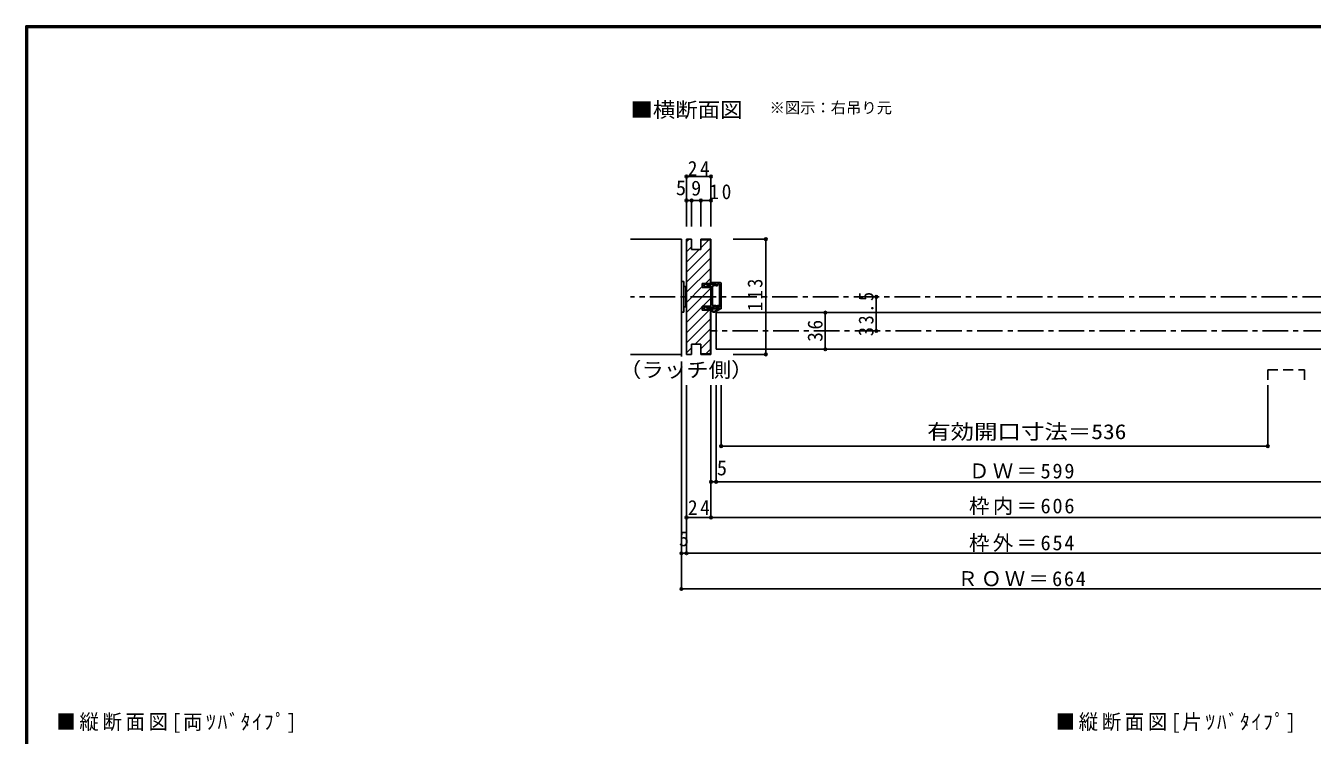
# Model space of a CAD drawing. Units: millimetres at full size, sheet at 1:5; details may follow other scales. Extents: x -973 to 977, y -718 to 696.
# Drawn here: x -973 to 288, y 0 to 696 of the extents above; entities that cross this region are included whole.
import ezdxf
from ezdxf.enums import TextEntityAlignment as Align

# ---------------------------------------------------------------- set-up
doc = ezdxf.new("R2010")
doc.units = ezdxf.units.MM
doc.header["$LTSCALE"] = 5
doc.header["$PDMODE"] = 32
doc.header["$PDSIZE"] = 2.5
doc.linetypes.add('CHAIN1', pattern=[8, 5, -1, 1, -1])
doc.linetypes.add('DASHED2', pattern=[3, 2, -1])
for name, color, linetype in [('0-0_補助線', 7, 'Continuous'), ('0-1_通り芯', 4, 'CHAIN1'), ('0-3_仕上げ', 7, 'Continuous'), ('0-4_枠', 3, 'Continuous'), ('0-6_扉', 6, 'Continuous'), ('0-7_金物', 7, 'Continuous'), ('0-8_戸当', 7, 'Continuous'), ('0-A_文字', 3, 'Continuous'), ('0-B_寸法', 7, 'Continuous'), ('0-C_ハッチ', 4, 'Continuous'), ('F-1_枠', 6, 'Continuous')]:
    doc.layers.add(name, color=color, linetype=linetype)
doc.styles.add('ＭＳ ゴシック', font='')
doc.styles.get('ＭＳ ゴシック').set_extended_font_data('MS Gothic')

msp = doc.modelspace()

# ---------------------------------------------------------------- linework, layer by layer
at = {"layer": '0-1_通り芯'}
for p, q in [((-330.347, 486.5), (-330.347, 178.5)), ((383.653, 430), (-380.347, 430)), ((304.653, 396.5), (-301.347, 396.5))]:
    msp.add_line(p, q, dxfattribs=at)
at = {"layer": '0-3_仕上げ'}
for p, q in [((-380.347, 486.5), (-330.347, 486.5)), ((-330.347, 486.5), (-330.347, 373.5)), ((-380.347, 373.5), (-330.347, 373.5))]:
    msp.add_line(p, q, dxfattribs=at)
at = {"layer": '0-4_枠'}
for p, q in [((-325.347, 486.5), (-320.347, 486.5)), ((-325.347, 486.5), (-325.347, 373.5)), ((-320.347, 486.5), (-320.347, 476.5)), ((-311.347, 476.5), (-311.347, 486.5)), ((-301.347, 486.5), (-311.347, 486.5)), ((-301.847, 486), (-311.347, 486)), ((-301.847, 486), (-301.847, 442.979)), ((-301.347, 486.5), (-301.347, 442.979)), ((-320.347, 476.5), (-311.347, 476.5)), ((-309.847, 442.979), (-301.347, 442.979)), ((-309.847, 439.279), (-309.847, 442.979)), ((-301.347, 439.279), (-309.847, 439.279)), ((-301.347, 420.679), (-301.347, 439.279)), ((-301.347, 420.679), (-309.847, 420.679)), ((-309.847, 416.979), (-309.847, 420.679)), ((-309.847, 416.979), (-301.347, 416.979)), ((-301.847, 416.979), (-301.847, 374)), ((-301.347, 416.979), (-301.347, 373.5)), ((-320.347, 383.5), (-320.347, 373.5)), ((-320.347, 383.5), (-311.347, 383.5)), ((-311.347, 383.5), (-311.347, 373.5)), ((-325.347, 373.5), (-320.347, 373.5)), ((-301.847, 374), (-311.347, 374)), ((-301.347, 373.5), (-311.347, 373.5))]:
    msp.add_line(p, q, dxfattribs=at)
at = {"layer": '0-6_扉'}
for p, q in [((-296.347, 414.5), (-296.347, 378.5)), ((302.653, 414.5), (-296.347, 414.5)), ((302.653, 378.5), (-296.347, 378.5))]:
    msp.add_line(p, q, dxfattribs=at)
at = {"layer": '0-6_扉', "linetype": 'DASHED2'}
for p, q in [((244.658, 358.408), (244.658, 343.5)), ((244.658, 358.408), (280.658, 358.408)), ((280.658, 358.408), (280.658, 343.5))]:
    msp.add_line(p, q, dxfattribs=at)
at = {"layer": '0-7_金物'}
for p, q in [((-330.347, 445), (-330.347, 415)), ((-330.347, 445), (-327.847, 445)), ((-327.847, 445), (-327.847, 415)), ((-327.847, 440), (-325.847, 440)), ((-325.847, 440), (-325.847, 420)), ((-325.847, 439), (-325.347, 439)), ((-327.847, 420), (-325.847, 420)), ((-325.847, 421), (-325.347, 421)), ((-330.347, 415), (-327.847, 415))]:
    msp.add_line(p, q, dxfattribs=at)
at = {"layer": '0-8_戸当'}
for p, q in [((-308.847, 441.079), (-305.847, 442.979)), ((-305.847, 441.829), (-305.847, 442.979)), ((-301.347, 441.829), (-305.847, 441.829)), ((-301.347, 442.079), (-298.847, 442.079)), ((-301.347, 441.829), (-301.347, 442.079)), ((-301.245, 443.604), (-299.345, 442.154)), ((-292.347, 444.129), (-301.047, 444.129)), ((-298.847, 442.379), (-298.847, 442.629)), ((-296.147, 442.629), (-298.847, 442.629)), ((-298.847, 442.329), (-298.847, 442.079)), ((-298.46, 442.616), (-296.742, 442.143)), ((-296.147, 440.629), (-296.147, 442.629)), ((-294.947, 442.629), (-294.947, 440.629)), ((-292.847, 442.629), (-294.947, 442.629)), ((-292.847, 419.629), (-292.847, 442.629)), ((-291.347, 443.129), (-291.347, 418.629)), ((-305.847, 439.579), (-308.847, 441.079)), ((-305.847, 440.329), (-301.347, 440.329)), ((-305.847, 439.579), (-305.847, 440.329)), ((-301.347, 419.629), (-301.347, 440.329)), ((-299.847, 422.129), (-299.847, 440.379)), ((-299.347, 440.879), (-298.847, 440.879)), ((-298.013, 441.328), (-297.152, 441.015)), ((-294.947, 440.629), (-296.147, 440.629)), ((-305.847, 418.129), (-305.847, 416.979)), ((-300.647, 418.129), (-305.847, 418.129)), ((-300.647, 416.629), (-300.647, 418.129)), ((-299.947, 416.629), (-299.947, 419.129)), ((-299.347, 421.629), (-297.387, 421.629)), ((-298.847, 418.829), (-297.644, 420.081)), ((-298.847, 418.129), (-298.847, 418.829)), ((-291.847, 418.129), (-298.847, 418.129)), ((-298.356, 415.645), (-293.407, 418.129)), ((-298.042, 415.019), (-291.847, 418.129)), ((-296.847, 419.679), (-296.847, 419.629)), ((-292.847, 419.629), (-296.847, 419.629)), ((-296.378, 421.079), (-293.755, 421.897)), ((-295.83, 419.784), (-293.338, 420.561))]:
    msp.add_line(p, q, dxfattribs=at)
for points in [[(-305.847, 420.379), (-308.847, 418.879), (-305.847, 416.979)], [(-305.847, 420.379), (-305.847, 419.629), (-301.347, 419.629)], [(-300.647, 418.129), (-300.647, 419.129), (-299.847, 419.129), (-299.847, 420.229), (-297.51, 420.229)]]:
    msp.add_lwpolyline(points, dxfattribs=at)
for centre, radius, start, end in [((-301.047, 443.829), 0.3, 90, 228.65222), ((-299.147, 442.379), 0.3, 228.65222, 360), ((-298.547, 442.329), 0.3, 73.20997, 180), ((-296.947, 441.579), 0.6, 0, 73.20997), ((-292.347, 443.129), 1, 0, 90), ((-299.347, 440.379), 0.5, 90, 180), ((-298.847, 441.879), 1, 270, 326.52262), ((-296.947, 441.579), 0.6, 246.66235, 0), ((-298.847, 416.629), 1.8, 180, 296.57515), ((-298.847, 416.629), 1.1, 180, 296.57515), ((-299.347, 422.129), 0.5, 180, 270), ((-297.347, 419.679), 0.5, 0, 126.38479), ((-297.51, 419.429), 0.8, 48.59038, 90), ((-297.387, 420.429), 1.2, 32.78874, 90), ((-296.187, 420.929), 1.2, 228.59038, 287.32983), ((-293.547, 421.229), 0.7, 287.32983, 107.32983), ((-291.847, 418.629), 0.5, 270, 0)]:
    msp.add_arc(centre, radius, start, end, dxfattribs=at)
at = {"layer": '0-B_寸法', "color": 4}
for p, q in [((-325.347, 548.003), (-325.347, 498.961)), ((-325.347, 524.479), (-301.347, 524.479)), ((-320.347, 524.479), (-320.347, 498.961)), ((-311.347, 524.479), (-311.347, 498.961)), ((-279.487, 486.5), (-247.577, 486.5)), ((-247.577, 373.5), (-247.577, 486.5)), ((-139.226, 396.5), (-139.226, 430)), ((-189.226, 414.5), (-189.226, 378.5)), ((-279.487, 373.5), (-247.577, 373.5)), ((-330.347, 143.5), (-330.347, 343.5)), ((-325.347, 178.5), (-325.347, 343.5)), ((-301.347, 213.5), (-301.347, 343.5)), ((-296.347, 248.5), (-296.347, 343.5)), ((-291.347, 283.5), (-291.347, 343.5)), ((244.658, 283.5), (244.658, 343.5)), ((-291.347, 283.5), (244.658, 283.5)), ((-301.347, 248.5), (304.653, 248.5)), ((-325.347, 213.5), (328.653, 213.5)), ((-330.347, 178.5), (333.653, 178.5)), ((333.653, 143.5), (-330.347, 143.5))]:
    msp.add_line(p, q, dxfattribs=at)
msp.add_lwpolyline([(-325.347, 548.003), (-301.347, 548.003), (-301.347, 498.961)], dxfattribs=at)
at = {"layer": '0-B_寸法'}
for p in [(-325.347, 548.003), (-301.347, 548.003), (-325.347, 524.479), (-320.347, 524.479), (-311.347, 524.479), (-301.347, 524.479), (-247.577, 486.5), (-139.226, 430), (-189.226, 414.5), (-139.226, 396.5), (-189.226, 378.5), (-247.577, 373.5), (-291.347, 283.5), (244.658, 283.5), (-301.347, 248.5), (-296.347, 248.5), (-325.347, 213.5), (-301.347, 213.5), (-330.347, 178.5), (-325.347, 178.5), (-330.347, 143.5)]:
    msp.add_point(p, dxfattribs=at)
at = {"layer": '0-C_ハッチ'}
for p, q in [((-325.347, 483.898), (-322.745, 486.5)), ((-311.347, 478.099), (-303.446, 486)), ((-325.347, 473.998), (-320.347, 478.998)), ((-325.347, 454.199), (-301.847, 477.699)), ((-325.347, 464.099), (-312.946, 476.5)), ((-325.347, 444.3), (-301.847, 467.8)), ((-325.347, 434.4), (-301.847, 457.9)), ((-306.869, 442.979), (-301.847, 448.001)), ((-325.347, 424.501), (-309.847, 440.001)), ((-325.347, 414.601), (-301.347, 438.601)), ((-325.347, 404.702), (-309.847, 420.202)), ((-325.347, 394.802), (-303.17, 416.979)), ((-309.37, 420.679), (-301.347, 428.702)), ((-325.347, 384.903), (-301.847, 408.403)), ((-316.85, 383.5), (-301.847, 398.503)), ((-325.347, 375.003), (-320.347, 380.003)), ((-311.347, 379.104), (-301.847, 388.604)), ((-306.551, 374), (-301.847, 378.704))]:
    msp.add_line(p, q, dxfattribs=at)
at = {"layer": 'F-1_枠'}
for p, q in [((-973.347, 695.833), (-973.347, -700.833)), ((-973.347, 695.833), (976.653, 695.833)), ((-973.347, 695), (976.653, 695)), ((-973.347, 694.167), (976.653, 694.167)), ((-972.514, 695.833), (-972.514, -700.833)), ((-971.68, 695.833), (-971.68, -700.833))]:
    msp.add_line(p, q, dxfattribs=at)

# ---------------------------------------------------------------- texts
at = {"layer": '0-0_補助線', "style": 'ＭＳ ゴシック', "width": 1.15}
msp.add_text('有効開口寸法＝536', height=14.66, dxfattribs=at).set_placement((-89.347, 286), align=Align.BOTTOM_LEFT)
at = {"layer": '0-0_補助線', "char_height": 14.66, "attachment_point": 7, "style": 'ＭＳ ゴシック'}
for s, insert in [('\\T1.17;ＤＷ＝599', (-48.347, 251.653)), ('\\T1.17;枠内＝606', (-48.347, 216)), ('\\T1.17;枠外＝654', (-48.347, 179.806)), ('\\T1.16;ＲＯＷ＝664', (-59.597, 146))]:
    msp.add_mtext(s, dxfattribs=dict(at, insert=insert))
at = {"layer": '0-A_文字', "color": 7, "style": 'ＭＳ ゴシック', "width": 1.1}
for s, p in [('■横断面図', (-380.347, 601.667)), ('（ラッチ側）', (-391.597, 346.695))]:
    msp.add_text(s, height=14.66, dxfattribs=at).set_placement(p, align=Align.BOTTOM_LEFT)
at = {"layer": '0-A_文字', "color": 7, "style": 'ＭＳ ゴシック'}
msp.add_text('※図示：右吊り元', height=11, dxfattribs=at).set_placement((-243.897, 606.667), align=Align.BOTTOM_LEFT)
at = {"layer": '0-A_文字', "color": 7, "char_height": 14.66, "attachment_point": 7, "style": 'ＭＳ ゴシック'}
for s, insert in [('\\T1.19;\\W0.95;■縦断面図[両ﾂﾊﾞﾀｲﾌﾟ]', (-943.333, 2.5)), ('\\T1.19;\\W0.95;■縦断面図[片ﾂﾊﾞﾀｲﾌﾟ]', (36.653, 2.5))]:
    msp.add_mtext(s, dxfattribs=dict(at, insert=insert))
at = {"layer": '0-B_寸法', "style": 'ＭＳ ゴシック'}
for s, p in [('5', (-335.744, 525.207)), ('9', (-320.847, 524.88)), ('5', (-295.597, 250.5)), ('5', (-332.847, 181))]:
    msp.add_text(s, height=14.66, dxfattribs=at).set_placement(p, align=Align.BOTTOM_LEFT)
at = {"layer": '0-B_寸法', "char_height": 14.66, "attachment_point": 7, "style": 'ＭＳ ゴシック'}
for s, insert in [('\\T1.27;\\W0.95;24', (-324.116, 548.584)), ('\\T1.27;\\W0.95;10', (-302.867, 525.535)), ('\\T1.27;\\W0.95;24', (-323.972, 216))]:
    msp.add_mtext(s, dxfattribs=dict(at, insert=insert))
at = {"layer": '0-B_寸法', "char_height": 14.66, "attachment_point": 7, "rotation": 90, "style": 'ＭＳ ゴシック'}
for s, insert in [('\\T1.27;\\W0.9;113', (-250.655, 416.023)), ('\\T1.28;\\W0.9;33.5', (-141.726, 391.375)), ('\\T1.27;\\W0.95;36', (-191.726, 385.875))]:
    msp.add_mtext(s, dxfattribs=dict(at, insert=insert))

doc.saveas('drawing.dxf')
